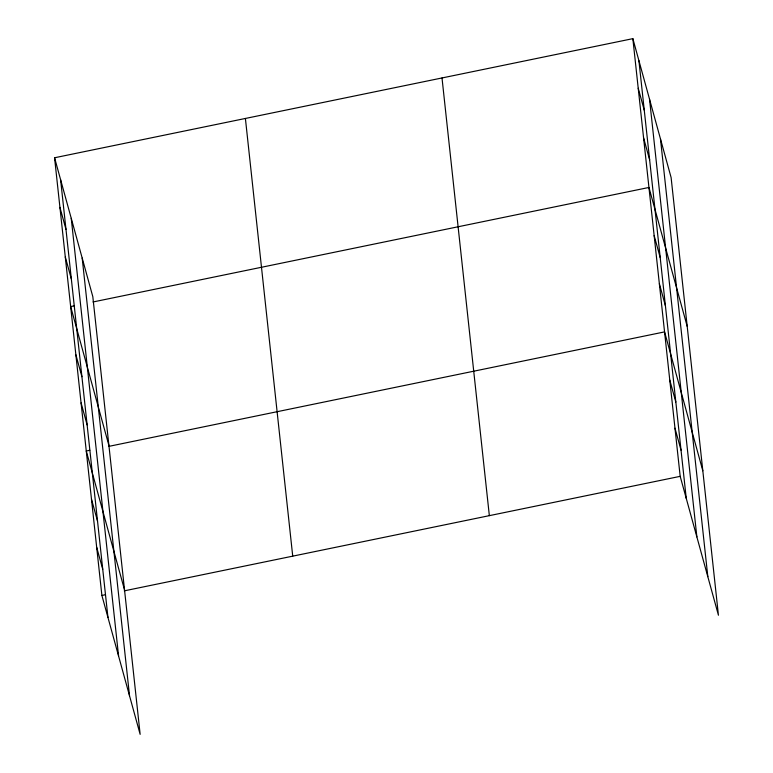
<?xml version="1.0" encoding="UTF-8"?>
<svg xmlns="http://www.w3.org/2000/svg" width="773" height="773" viewBox="0 0 773 773"><rect width="100%" height="100%" fill="white"/><g stroke="black" fill="none" stroke-linecap="round" stroke-linejoin="round"><path stroke-width="1.16" d="M54.564 157.769L92.818 296.658L140.145 734.35L101.891 595.461L54.564 157.769L632.855 38.65L671.109 177.539L718.436 615.231L680.182 476.342L632.855 38.65M74.189 305.857L70.652 306.581L108.906 445.47M93.031 301.972L648.943 187.462L687.197 326.361M89.803 450.292L86.276 451.017L124.53 589.915M108.655 446.408L664.567 331.897L702.821 470.796M101.891 595.461L105.428 594.727M124.269 590.852L680.182 476.342M638.218 88.257L644.267 110.239M643.58 137.855L649.639 159.837M654.151 235.61L660.21 257.593M659.359 283.759L665.408 305.741M669.766 380.045L675.824 402.028M674.974 428.194L681.032 450.176M59.927 207.377L65.976 229.359M65.29 256.974L71.338 278.956M75.86 354.73L81.919 376.712M81.068 402.878L87.117 424.86M91.475 499.165L97.533 521.147M96.683 547.313L102.741 569.295M660.48 138.966L707.817 576.648M649.533 99.215L696.869 536.906M638.904 60.632L686.24 498.324M442.011 77.957L489.348 515.649M245.399 118.462L292.725 556.145M82.189 258.076L129.526 695.768M71.242 218.334L118.578 656.016M60.613 179.751L107.949 617.443"/></g></svg>
